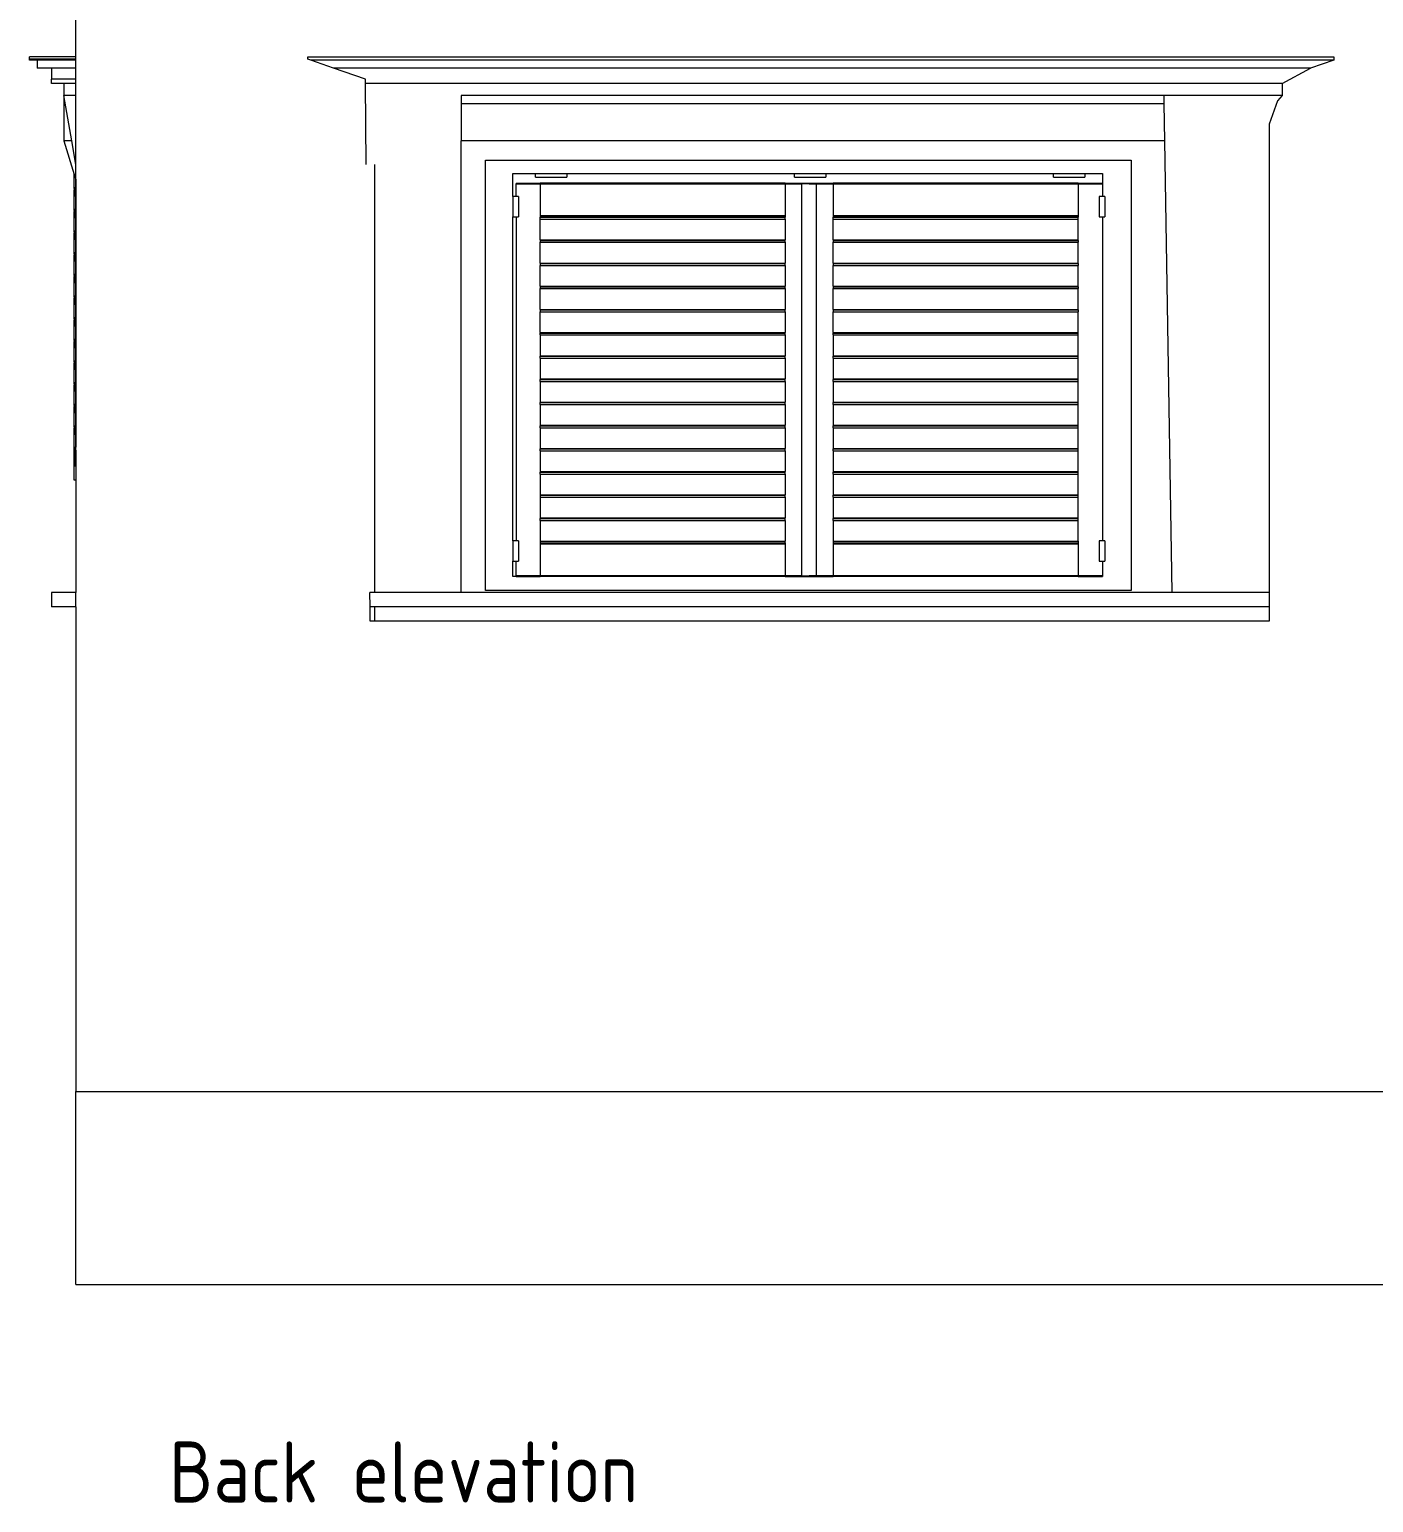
# Model space of a CAD drawing. Header units: inches. Extents: x 16.2 to 49.2, y 7.1 to 20.7.
# Drawn here: x 27.433 to 30.291, y 7.107 to 10.239 of the extents above; entities that cross this region are included whole.
import ezdxf

# ---------------------------------------------------------------- set-up
doc = ezdxf.new("R2010")
doc.units = ezdxf.units.IN
doc.header["$MEASUREMENT"] = 0
doc.layers.add('0inne_gulv', color=252, linetype='Continuous', lineweight=13)
doc.layers.add('PDF_Text', color=7, linetype='Continuous')
doc.styles.add('PDF Arial Italic', font='ariali.ttf')

# ---------------------------------------------------------------- blocks, each defined once
blk = doc.blocks.new('DEREK SMALL HOUSE bk')
for p, q in [((-5.8289, -0.2765), (-5.8289, 0.1436)), ((-5.8289, -0.2765), (-5.9278, -0.2765)), ((-5.9278, -0.2816), (-5.9278, -0.2765)), ((-5.8289, -0.2816), (-5.9278, -0.2816)), ((-5.9278, -0.2837), (-5.9278, -0.2816)), ((-5.8289, -0.2816), (-5.8289, -0.2765)), ((-5.8289, -0.2837), (-5.8289, -0.2816)), ((-5.3357, -0.2765), (-3.1544, -0.2765)), ((-5.3357, -0.2816), (-5.3357, -0.2765)), ((-5.3298, -0.2837), (-5.3357, -0.2816)), ((-3.1544, -0.2765), (-3.1544, -0.2837)), ((-5.9114, -0.2837), (-5.9278, -0.2837)), ((-5.9114, -0.2837), (-5.9114, -0.3006)), ((-5.8289, -0.2837), (-5.9114, -0.2837)), ((-5.8809, -0.3006), (-5.9114, -0.3006)), ((-5.8289, -0.3006), (-5.8809, -0.3006)), ((-5.8809, -0.3006), (-5.8809, -0.3246)), ((-5.8289, -0.3006), (-5.8289, -0.2837)), ((-5.8289, -0.3246), (-5.8289, -0.3006)), ((-5.2817, -0.3006), (-5.3298, -0.2837)), ((-3.1544, -0.2837), (-5.3298, -0.2837)), ((-5.2136, -0.3246), (-5.2817, -0.3006)), ((-3.2043, -0.3006), (-5.2817, -0.3006)), ((-3.2645, -0.3335), (-3.2043, -0.3006)), ((-3.1544, -0.2837), (-3.2043, -0.3006)), ((-5.8809, -0.3335), (-5.8809, -0.3246)), ((-5.8289, -0.3246), (-5.8809, -0.3246)), ((-5.8545, -0.3335), (-5.8809, -0.3335)), ((-5.8545, -0.3335), (-5.8545, -0.3593)), ((-5.8289, -0.3335), (-5.8545, -0.3335)), ((-5.8289, -0.3335), (-5.8289, -0.3246)), ((-5.8289, -0.3593), (-5.8289, -0.3335)), ((-5.2135, -0.3335), (-5.2136, -0.3246)), ((-3.2645, -0.3335), (-5.2135, -0.3335)), ((-5.212, -0.5057), (-5.2135, -0.3335)), ((-3.2645, -0.3335), (-3.2645, -0.3593)), ((-5.8289, -0.3593), (-5.8545, -0.3593)), ((-5.8377, -0.4557), (-5.8545, -0.3593)), ((-5.8545, -0.3593), (-5.8545, -0.4557)), ((-5.8289, -0.5057), (-5.8289, -0.3593)), ((-3.516, -0.3593), (-5.0097, -0.3593)), ((-5.0097, -0.3593), (-5.0097, -0.3765)), ((-3.2645, -0.3593), (-3.516, -0.3593)), ((-3.516, -0.3593), (-3.5157, -0.3765)), ((-3.2746, -0.3702), (-3.2922, -0.4199)), ((-3.2645, -0.3593), (-3.2746, -0.3702)), ((-3.5157, -0.3765), (-5.0097, -0.3765)), ((-5.0097, -0.3765), (-5.0097, -0.4557)), ((-3.5157, -0.3765), (-3.5144, -0.4557)), ((-3.2922, -0.4199), (-3.2922, -1.4153)), ((-5.8545, -0.4557), (-5.8326, -0.5268)), ((-5.8377, -0.4557), (-5.8545, -0.4557)), ((-5.8289, -0.5057), (-5.8377, -0.4557)), ((-3.5144, -0.4557), (-5.0097, -0.4557)), ((-5.0097, -1.4153), (-5.0097, -0.4557)), ((-3.5144, -0.4557), (-3.4987, -1.4153)), ((-4.9585, -1.4111), (-4.9585, -0.4968)), ((-4.9585, -0.4968), (-3.5852, -0.4968)), ((-3.5852, -0.4968), (-3.5852, -1.4111)), ((-5.8326, -0.5569), (-5.8326, -0.5268)), ((-5.8326, -0.5268), (-5.8291, -0.5379)), ((-5.8289, -0.5385), (-5.8289, -0.5057)), ((-5.1937, -1.4153), (-5.1937, -0.5057)), ((-4.8998, -0.5251), (-4.8517, -0.5251)), ((-4.8998, -0.5737), (-4.8998, -0.5251)), ((-4.8517, -0.5251), (-4.785, -0.5251)), ((-4.8517, -0.5328), (-4.8517, -0.5251)), ((-4.785, -0.5251), (-4.3013, -0.5251)), ((-4.785, -0.5251), (-4.785, -0.5328)), ((-4.3013, -0.5251), (-4.2346, -0.5251)), ((-4.3013, -0.5328), (-4.3013, -0.5251)), ((-4.2346, -0.5251), (-3.7509, -0.5251)), ((-4.2346, -0.5251), (-4.2346, -0.5328)), ((-3.7509, -0.5251), (-3.6842, -0.5251)), ((-3.7509, -0.5328), (-3.7509, -0.5251)), ((-3.6842, -0.5251), (-3.6466, -0.5251)), ((-3.6842, -0.5251), (-3.6842, -0.5328)), ((-3.6466, -0.5251), (-3.6466, -0.5737)), ((-5.8326, -0.5573), (-5.8327, -0.5578)), ((-5.8327, -0.5578), (-5.8327, -0.5582)), ((-5.8327, -0.5582), (-5.8326, -0.5587)), ((-5.8325, -0.5566), (-5.8326, -0.5569)), ((-5.8326, -0.5569), (-5.8326, -0.5573)), ((-5.8326, -0.5587), (-5.8326, -0.5591)), ((-5.8326, -0.5591), (-5.8326, -0.5592)), ((-5.8326, -0.5592), (-5.8292, -0.5798)), ((-5.8325, -0.603), (-5.8326, -0.5592)), ((-5.8323, -0.5562), (-5.8325, -0.5566)), ((-5.8322, -0.5559), (-5.8323, -0.5562)), ((-5.832, -0.5557), (-5.8322, -0.5559)), ((-5.8318, -0.5555), (-5.832, -0.5557)), ((-5.8316, -0.5554), (-5.8318, -0.5555)), ((-5.8314, -0.5553), (-5.8316, -0.5554)), ((-5.8311, -0.5553), (-5.8314, -0.5553)), ((-5.8309, -0.5554), (-5.8311, -0.5553)), ((-5.8306, -0.5555), (-5.8309, -0.5554)), ((-5.8304, -0.5557), (-5.8306, -0.5555)), ((-5.8302, -0.5559), (-5.8304, -0.5557)), ((-5.8299, -0.5562), (-5.8302, -0.5559)), ((-5.8297, -0.5565), (-5.8299, -0.5562)), ((-5.8295, -0.5568), (-5.8297, -0.5565)), ((-5.8294, -0.5572), (-5.8295, -0.5568)), ((-5.8292, -0.5577), (-5.8294, -0.5572)), ((-5.8291, -0.558), (-5.8292, -0.5577)), ((-5.8292, -0.5798), (-5.8291, -0.5581)), ((-5.8291, -0.5379), (-5.8289, -0.5385)), ((-5.8291, -0.558), (-5.8291, -0.5379)), ((-5.8291, -0.5581), (-5.8291, -0.558)), ((-5.829, -0.5586), (-5.8291, -0.5581)), ((-5.8289, -0.559), (-5.829, -0.5586)), ((-5.8289, -0.5385), (-5.8289, -0.559)), ((-5.8289, -0.559), (-5.8289, -0.5797)), ((-4.8933, -0.5454), (-4.8421, -0.5454)), ((-4.8933, -0.5454), (-4.8933, -0.5468)), ((-4.8933, -0.5737), (-4.8933, -0.5468)), ((-4.8933, -0.5468), (-4.8421, -0.5468)), ((-4.8517, -0.5328), (-4.785, -0.5328)), ((-4.8421, -0.5454), (-4.8421, -0.5468)), ((-4.3213, -0.5454), (-4.8421, -0.5454)), ((-4.8421, -0.5468), (-4.3213, -0.5468)), ((-4.8421, -0.5468), (-4.8421, -0.6151)), ((-4.3213, -0.5454), (-4.2701, -0.5454)), ((-4.3213, -0.5454), (-4.3213, -0.5468)), ((-4.3213, -0.5468), (-4.2858, -0.5468)), ((-4.3213, -0.5468), (-4.3213, -0.6151)), ((-4.3013, -0.5328), (-4.2346, -0.5328)), ((-4.2858, -1.3805), (-4.2858, -0.5468)), ((-4.2701, -0.5468), (-4.2858, -0.5468)), ((-4.2701, -0.5454), (-4.2188, -0.5454)), ((-4.2701, -0.5454), (-4.2701, -0.5468)), ((-4.2701, -0.5468), (-4.2543, -0.5468)), ((-4.2543, -0.5468), (-4.2188, -0.5468)), ((-4.2543, -1.3805), (-4.2543, -0.5468)), ((-4.2188, -0.5454), (-4.2188, -0.5468)), ((-3.698, -0.5454), (-4.2188, -0.5454)), ((-4.2188, -0.5468), (-3.698, -0.5468)), ((-4.2188, -0.5468), (-4.2188, -0.6151)), ((-3.7509, -0.5328), (-3.6842, -0.5328)), ((-3.698, -0.5468), (-3.698, -0.5454)), ((-3.698, -0.5454), (-3.6468, -0.5454)), ((-3.698, -0.5468), (-3.698, -0.6151)), ((-3.698, -0.5468), (-3.6468, -0.5468)), ((-3.6468, -0.5454), (-3.6468, -0.5468)), ((-3.6468, -0.5468), (-3.6468, -0.5737)), ((-5.8292, -0.5798), (-5.8291, -0.5797)), ((-5.8292, -0.5798), (-5.8291, -0.5799)), ((-5.8291, -0.5797), (-5.8289, -0.5797)), ((-5.8291, -0.5799), (-5.8291, -0.5797)), ((-5.8291, -0.5799), (-5.8289, -0.5811)), ((-5.8291, -0.6041), (-5.8291, -0.5799)), ((-5.8289, -0.5797), (-5.8289, -0.5811)), ((-5.8289, -0.5811), (-5.8289, -0.6051)), ((-4.8998, -0.5737), (-4.8998, -0.6171)), ((-4.8933, -0.5737), (-4.8998, -0.5737)), ((-4.888, -0.5737), (-4.8933, -0.5737)), ((-4.888, -0.5737), (-4.888, -0.6171)), ((-3.6532, -0.5737), (-3.6532, -0.6171)), ((-3.6468, -0.5737), (-3.6532, -0.5737)), ((-3.6466, -0.5737), (-3.6468, -0.5737)), ((-3.6414, -0.5737), (-3.6466, -0.5737)), ((-3.6414, -0.5737), (-3.6414, -0.6171)), ((-5.8326, -0.6039), (-5.8327, -0.6043)), ((-5.8327, -0.6043), (-5.8326, -0.6048)), ((-5.8326, -0.6034), (-5.8325, -0.603)), ((-5.8326, -0.6034), (-5.8326, -0.6039)), ((-5.8326, -0.6048), (-5.8326, -0.6052)), ((-5.8326, -0.6052), (-5.8326, -0.6053)), ((-5.8326, -0.6053), (-5.8292, -0.6258)), ((-5.8325, -0.6491), (-5.8326, -0.6053)), ((-5.8323, -0.6023), (-5.8325, -0.6026)), ((-5.8325, -0.6026), (-5.8325, -0.603)), ((-5.8322, -0.602), (-5.8323, -0.6023)), ((-5.832, -0.6018), (-5.8322, -0.602)), ((-5.8318, -0.6016), (-5.832, -0.6018)), ((-5.8316, -0.6015), (-5.8318, -0.6016)), ((-5.8314, -0.6014), (-5.8316, -0.6015)), ((-5.8311, -0.6014), (-5.8314, -0.6014)), ((-5.8309, -0.6015), (-5.8311, -0.6014)), ((-5.8306, -0.6016), (-5.8309, -0.6015)), ((-5.8304, -0.6017), (-5.8306, -0.6016)), ((-5.8302, -0.602), (-5.8304, -0.6017)), ((-5.8299, -0.6022), (-5.8302, -0.602)), ((-5.8297, -0.6026), (-5.8299, -0.6022)), ((-5.8295, -0.6029), (-5.8297, -0.6026)), ((-5.8294, -0.6033), (-5.8295, -0.6029)), ((-5.8292, -0.6037), (-5.8294, -0.6033)), ((-5.8291, -0.6041), (-5.8292, -0.6037)), ((-5.8292, -0.6258), (-5.8291, -0.6042)), ((-5.8292, -0.6258), (-5.8291, -0.6258)), ((-5.8292, -0.6258), (-5.8291, -0.626)), ((-5.8291, -0.6042), (-5.8291, -0.6041)), ((-5.829, -0.6046), (-5.8291, -0.6042)), ((-5.8291, -0.6258), (-5.8289, -0.6258)), ((-5.8291, -0.626), (-5.8291, -0.6258)), ((-5.8291, -0.626), (-5.8289, -0.6272)), ((-5.8291, -0.6502), (-5.8291, -0.626)), ((-5.8289, -0.6051), (-5.829, -0.6046)), ((-5.8289, -0.6051), (-5.8289, -0.6258)), ((-5.8289, -0.6258), (-5.8289, -0.6272)), ((-4.8998, -1.3056), (-4.8998, -0.6171)), ((-4.8998, -0.6171), (-4.8933, -0.6171)), ((-4.8933, -0.6171), (-4.8933, -1.3056)), ((-4.8933, -0.6171), (-4.888, -0.6171)), ((-4.3213, -0.6151), (-4.8421, -0.6151)), ((-4.8421, -0.6151), (-4.8421, -0.6166)), ((-4.3213, -0.6166), (-4.8421, -0.6166)), ((-4.8421, -0.6166), (-4.8421, -0.6177)), ((-4.8421, -0.6177), (-4.3213, -0.6177)), ((-4.8421, -0.6218), (-4.8421, -0.6177)), ((-4.8421, -0.6218), (-4.3213, -0.6218)), ((-4.8421, -0.6659), (-4.8421, -0.6218)), ((-4.3213, -0.6151), (-4.3213, -0.6166)), ((-4.3213, -0.6166), (-4.3213, -0.6177)), ((-4.3213, -0.6218), (-4.3213, -0.6177)), ((-4.3213, -0.6218), (-4.3213, -0.6659)), ((-3.698, -0.6151), (-4.2188, -0.6151)), ((-4.2188, -0.6151), (-4.2188, -0.6166)), ((-3.698, -0.6166), (-4.2188, -0.6166)), ((-4.2188, -0.6166), (-4.2188, -0.6177)), ((-4.2188, -0.6177), (-3.698, -0.6177)), ((-4.2188, -0.6218), (-4.2188, -0.6177)), ((-4.2188, -0.6218), (-3.698, -0.6218)), ((-4.2188, -0.6659), (-4.2188, -0.6218)), ((-3.698, -0.6151), (-3.698, -0.6166)), ((-3.698, -0.6166), (-3.698, -0.6177)), ((-3.698, -0.6218), (-3.698, -0.6177)), ((-3.698, -0.6659), (-3.698, -0.6218)), ((-3.6532, -0.6171), (-3.6468, -0.6171)), ((-3.6468, -0.6171), (-3.6468, -1.3056)), ((-3.6468, -0.6171), (-3.6466, -0.6171)), ((-3.6466, -0.6171), (-3.6466, -1.3056)), ((-3.6466, -0.6171), (-3.6414, -0.6171)), ((-5.8326, -0.6495), (-5.8325, -0.6491)), ((-5.8326, -0.6495), (-5.8326, -0.6499)), ((-5.8326, -0.6499), (-5.8326, -0.6504)), ((-5.8326, -0.6504), (-5.8326, -0.6508)), ((-5.8326, -0.6508), (-5.8326, -0.6513)), ((-5.8326, -0.6513), (-5.8326, -0.6513)), ((-5.8326, -0.6513), (-5.8291, -0.6719)), ((-5.8325, -0.6952), (-5.8326, -0.6513)), ((-5.8324, -0.6487), (-5.8325, -0.6491)), ((-5.8323, -0.6484), (-5.8324, -0.6487)), ((-5.8322, -0.6481), (-5.8323, -0.6484)), ((-5.832, -0.6479), (-5.8322, -0.6481)), ((-5.8318, -0.6477), (-5.832, -0.6479)), ((-5.8316, -0.6476), (-5.8318, -0.6477)), ((-5.8314, -0.6475), (-5.8316, -0.6476)), ((-5.8311, -0.6475), (-5.8314, -0.6475)), ((-5.8309, -0.6475), (-5.8311, -0.6475)), ((-5.8306, -0.6477), (-5.8309, -0.6475)), ((-5.8304, -0.6478), (-5.8306, -0.6477)), ((-5.8302, -0.648), (-5.8304, -0.6478)), ((-5.8299, -0.6483), (-5.8302, -0.648)), ((-5.8297, -0.6486), (-5.8299, -0.6483)), ((-5.8295, -0.649), (-5.8297, -0.6486)), ((-5.8294, -0.6494), (-5.8295, -0.649)), ((-5.8292, -0.6498), (-5.8294, -0.6494)), ((-5.8291, -0.6502), (-5.8292, -0.6498)), ((-5.8291, -0.6503), (-5.8291, -0.6502)), ((-5.829, -0.6507), (-5.8291, -0.6503)), ((-5.8291, -0.6719), (-5.8291, -0.6503)), ((-5.8289, -0.6512), (-5.829, -0.6507)), ((-5.8289, -0.6272), (-5.8289, -0.6512)), ((-5.8289, -0.6512), (-5.8289, -0.6719)), ((-5.8291, -0.6719), (-5.8289, -0.6719)), ((-5.8291, -0.6721), (-5.8291, -0.6719)), ((-5.8291, -0.6719), (-5.8291, -0.6719)), ((-5.8291, -0.6719), (-5.8291, -0.6721)), ((-5.8291, -0.6721), (-5.8289, -0.6732)), ((-5.8291, -0.6962), (-5.8291, -0.6721)), ((-5.8289, -0.6719), (-5.8289, -0.6732)), ((-5.8289, -0.6732), (-5.8289, -0.6972)), ((-4.8421, -0.6659), (-4.3213, -0.6659)), ((-4.8421, -0.6659), (-4.8421, -0.667)), ((-4.8421, -0.667), (-4.3213, -0.667)), ((-4.8421, -0.667), (-4.8421, -0.6711)), ((-4.8421, -0.6711), (-4.3213, -0.6711)), ((-4.8421, -0.7152), (-4.8421, -0.6711)), ((-4.3213, -0.667), (-4.3213, -0.6659)), ((-4.3213, -0.6711), (-4.3213, -0.667)), ((-4.3213, -0.6711), (-4.3213, -0.7152)), ((-4.2188, -0.6659), (-3.698, -0.6659)), ((-4.2188, -0.6659), (-4.2188, -0.667)), ((-4.2188, -0.667), (-3.698, -0.667)), ((-4.2188, -0.667), (-4.2188, -0.6711)), ((-4.2188, -0.6711), (-3.698, -0.6711)), ((-4.2188, -0.7152), (-4.2188, -0.6711)), ((-3.698, -0.667), (-3.698, -0.6659)), ((-3.698, -0.667), (-3.698, -0.6711)), ((-3.698, -0.7152), (-3.698, -0.6711)), ((-5.8326, -0.6956), (-5.8325, -0.6952)), ((-5.8326, -0.6956), (-5.8326, -0.696)), ((-5.8326, -0.696), (-5.8326, -0.6965)), ((-5.8326, -0.6965), (-5.8326, -0.6969)), ((-5.8326, -0.6969), (-5.8326, -0.6974)), ((-5.8326, -0.6974), (-5.8291, -0.718)), ((-5.8325, -0.7413), (-5.8326, -0.6974)), ((-5.8324, -0.6948), (-5.8325, -0.6952)), ((-5.8323, -0.6945), (-5.8324, -0.6948)), ((-5.8322, -0.6942), (-5.8323, -0.6945)), ((-5.832, -0.694), (-5.8322, -0.6942)), ((-5.8318, -0.6938), (-5.832, -0.694)), ((-5.8316, -0.6936), (-5.8318, -0.6938)), ((-5.8314, -0.6936), (-5.8316, -0.6936)), ((-5.8311, -0.6936), (-5.8314, -0.6936)), ((-5.8309, -0.6936), (-5.8311, -0.6936)), ((-5.8306, -0.6937), (-5.8309, -0.6936)), ((-5.8304, -0.6939), (-5.8306, -0.6937)), ((-5.8302, -0.6941), (-5.8304, -0.6939)), ((-5.8299, -0.6944), (-5.8302, -0.6941)), ((-5.8297, -0.6947), (-5.8299, -0.6944)), ((-5.8295, -0.6951), (-5.8297, -0.6947)), ((-5.8294, -0.6955), (-5.8295, -0.6951)), ((-5.8292, -0.6959), (-5.8294, -0.6955)), ((-5.8291, -0.6962), (-5.8292, -0.6959)), ((-5.8291, -0.6963), (-5.8291, -0.6962)), ((-5.829, -0.6968), (-5.8291, -0.6963)), ((-5.8291, -0.718), (-5.8291, -0.6963)), ((-5.8291, -0.718), (-5.8289, -0.718)), ((-5.8291, -0.7181), (-5.8291, -0.718)), ((-5.8291, -0.7181), (-5.8289, -0.7193)), ((-5.8291, -0.7423), (-5.8291, -0.7181)), ((-5.8289, -0.6972), (-5.829, -0.6968)), ((-5.8289, -0.6972), (-5.8289, -0.718)), ((-5.8289, -0.718), (-5.8289, -0.7193)), ((-5.8289, -0.7193), (-5.8289, -0.7433)), ((-4.8421, -0.7152), (-4.3213, -0.7152)), ((-4.8421, -0.7152), (-4.8421, -0.7163)), ((-4.8421, -0.7163), (-4.3213, -0.7163)), ((-4.8421, -0.7163), (-4.8421, -0.7204)), ((-4.3213, -0.7163), (-4.3213, -0.7152)), ((-4.3213, -0.7204), (-4.3213, -0.7163)), ((-4.2188, -0.7152), (-3.698, -0.7152)), ((-4.2188, -0.7152), (-4.2188, -0.7163)), ((-4.2188, -0.7163), (-3.698, -0.7163)), ((-4.2188, -0.7163), (-4.2188, -0.7204)), ((-3.698, -0.7163), (-3.698, -0.7152)), ((-3.698, -0.7163), (-3.698, -0.7204)), ((-5.8326, -0.7417), (-5.8325, -0.7413)), ((-5.8326, -0.7417), (-5.8326, -0.7421)), ((-5.8326, -0.7421), (-5.8326, -0.7425)), ((-5.8326, -0.7425), (-5.8326, -0.743)), ((-5.8326, -0.743), (-5.8326, -0.7435)), ((-5.8326, -0.7435), (-5.8291, -0.7641)), ((-5.8325, -0.7873), (-5.8326, -0.7435)), ((-5.8324, -0.7409), (-5.8325, -0.7413)), ((-5.8323, -0.7406), (-5.8324, -0.7409)), ((-5.8322, -0.7403), (-5.8323, -0.7406)), ((-5.832, -0.74), (-5.8322, -0.7403)), ((-5.8318, -0.7399), (-5.832, -0.74)), ((-5.8316, -0.7397), (-5.8318, -0.7399)), ((-5.8314, -0.7397), (-5.8316, -0.7397)), ((-5.8311, -0.7396), (-5.8314, -0.7397)), ((-5.8309, -0.7397), (-5.8311, -0.7396)), ((-5.8306, -0.7398), (-5.8309, -0.7397)), ((-5.8304, -0.74), (-5.8306, -0.7398)), ((-5.8302, -0.7402), (-5.8304, -0.74)), ((-5.8299, -0.7405), (-5.8302, -0.7402)), ((-5.8297, -0.7408), (-5.8299, -0.7405)), ((-5.8295, -0.7412), (-5.8297, -0.7408)), ((-5.8294, -0.7416), (-5.8295, -0.7412)), ((-5.8292, -0.742), (-5.8294, -0.7416)), ((-5.8291, -0.7423), (-5.8292, -0.742)), ((-5.8291, -0.7424), (-5.8291, -0.7423)), ((-5.829, -0.7429), (-5.8291, -0.7424)), ((-5.8291, -0.7641), (-5.8291, -0.7424)), ((-5.8289, -0.7433), (-5.829, -0.7429)), ((-5.8289, -0.7433), (-5.8289, -0.764)), ((-4.8421, -0.7204), (-4.3213, -0.7204)), ((-4.8421, -0.7644), (-4.8421, -0.7204)), ((-4.3213, -0.7204), (-4.3213, -0.7644)), ((-4.2188, -0.7204), (-3.698, -0.7204)), ((-4.2188, -0.7644), (-4.2188, -0.7204)), ((-3.698, -0.7644), (-3.698, -0.7204)), ((-5.8291, -0.7641), (-5.8289, -0.764)), ((-5.8291, -0.7642), (-5.8291, -0.7641)), ((-5.8291, -0.7642), (-5.8289, -0.7653)), ((-5.8291, -0.7884), (-5.8291, -0.7642)), ((-5.8289, -0.764), (-5.8289, -0.7653)), ((-5.8289, -0.7653), (-5.8289, -0.7893)), ((-4.8421, -0.7644), (-4.3213, -0.7644)), ((-4.8421, -0.7644), (-4.8421, -0.7655)), ((-4.8421, -0.7655), (-4.3213, -0.7655)), ((-4.8421, -0.7655), (-4.8421, -0.7696)), ((-4.8421, -0.7696), (-4.3213, -0.7696)), ((-4.8421, -0.8137), (-4.8421, -0.7696)), ((-4.3213, -0.7655), (-4.3213, -0.7644)), ((-4.3213, -0.7696), (-4.3213, -0.7655)), ((-4.3213, -0.7696), (-4.3213, -0.8137)), ((-4.2188, -0.7644), (-3.698, -0.7644)), ((-4.2188, -0.7644), (-4.2188, -0.7655)), ((-4.2188, -0.7655), (-3.698, -0.7655)), ((-4.2188, -0.7655), (-4.2188, -0.7696)), ((-4.2188, -0.7696), (-3.698, -0.7696)), ((-4.2188, -0.8137), (-4.2188, -0.7696)), ((-3.698, -0.7655), (-3.698, -0.7644)), ((-3.698, -0.7655), (-3.698, -0.7696)), ((-3.698, -0.8137), (-3.698, -0.7696)), ((-5.8326, -0.7877), (-5.8325, -0.7873)), ((-5.8326, -0.7877), (-5.8326, -0.7882)), ((-5.8326, -0.7882), (-5.8326, -0.7886)), ((-5.8326, -0.7886), (-5.8326, -0.7891)), ((-5.8326, -0.7891), (-5.8326, -0.7895)), ((-5.8326, -0.7895), (-5.8291, -0.8102)), ((-5.8325, -0.8334), (-5.8326, -0.7895)), ((-5.8324, -0.787), (-5.8325, -0.7873)), ((-5.8323, -0.7866), (-5.8324, -0.787)), ((-5.8322, -0.7864), (-5.8323, -0.7866)), ((-5.832, -0.7861), (-5.8322, -0.7864)), ((-5.8318, -0.7859), (-5.832, -0.7861)), ((-5.8316, -0.7858), (-5.8318, -0.7859)), ((-5.8314, -0.7857), (-5.8316, -0.7858)), ((-5.8311, -0.7857), (-5.8314, -0.7857)), ((-5.8309, -0.7858), (-5.8311, -0.7857)), ((-5.8306, -0.7859), (-5.8309, -0.7858)), ((-5.8304, -0.7861), (-5.8306, -0.7859)), ((-5.8302, -0.7863), (-5.8304, -0.7861)), ((-5.8299, -0.7866), (-5.8302, -0.7863)), ((-5.8297, -0.7869), (-5.8299, -0.7866)), ((-5.8295, -0.7872), (-5.8297, -0.7869)), ((-5.8294, -0.7876), (-5.8295, -0.7872)), ((-5.8292, -0.7881), (-5.8294, -0.7876)), ((-5.8291, -0.7884), (-5.8292, -0.7881)), ((-5.8291, -0.7885), (-5.8291, -0.7884)), ((-5.829, -0.789), (-5.8291, -0.7885)), ((-5.8291, -0.8102), (-5.8291, -0.7885)), ((-5.8291, -0.8102), (-5.8289, -0.8101)), ((-5.8291, -0.8103), (-5.8291, -0.8102)), ((-5.8291, -0.8103), (-5.8289, -0.8114)), ((-5.8291, -0.8345), (-5.8291, -0.8103)), ((-5.8289, -0.7893), (-5.829, -0.789)), ((-5.8289, -0.7893), (-5.8289, -0.8101)), ((-5.8289, -0.8101), (-5.8289, -0.8114)), ((-5.8289, -0.8114), (-5.8289, -0.8354)), ((-4.8421, -0.8137), (-4.3213, -0.8137)), ((-4.8421, -0.8137), (-4.8421, -0.8148)), ((-4.3213, -0.8148), (-4.3213, -0.8137)), ((-4.2188, -0.8137), (-3.698, -0.8137)), ((-4.2188, -0.8137), (-4.2188, -0.8148)), ((-3.698, -0.8148), (-3.698, -0.8137)), ((-5.8326, -0.8338), (-5.8325, -0.8334)), ((-5.8326, -0.8338), (-5.8326, -0.8343)), ((-5.8326, -0.8343), (-5.8326, -0.8347)), ((-5.8326, -0.8347), (-5.8326, -0.8352)), ((-5.8326, -0.8352), (-5.8325, -0.8356)), ((-5.8324, -0.8331), (-5.8325, -0.8334)), ((-5.8325, -0.8356), (-5.8291, -0.8562)), ((-5.8325, -0.8795), (-5.8325, -0.8356)), ((-5.8323, -0.8327), (-5.8324, -0.8331)), ((-5.8322, -0.8324), (-5.8323, -0.8327)), ((-5.832, -0.8322), (-5.8322, -0.8324)), ((-5.8318, -0.832), (-5.832, -0.8322)), ((-5.8316, -0.8319), (-5.8318, -0.832)), ((-5.8314, -0.8318), (-5.8316, -0.8319)), ((-5.8311, -0.8318), (-5.8314, -0.8318)), ((-5.8309, -0.8319), (-5.8311, -0.8318)), ((-5.8306, -0.832), (-5.8309, -0.8319)), ((-5.8304, -0.8321), (-5.8306, -0.832)), ((-5.8301, -0.8324), (-5.8304, -0.8321)), ((-5.8299, -0.8326), (-5.8301, -0.8324)), ((-5.8297, -0.833), (-5.8299, -0.8326)), ((-5.8295, -0.8333), (-5.8297, -0.833)), ((-5.8293, -0.8337), (-5.8295, -0.8333)), ((-5.8292, -0.8342), (-5.8293, -0.8337)), ((-5.8291, -0.8345), (-5.8292, -0.8342)), ((-5.8291, -0.8346), (-5.8291, -0.8345)), ((-5.829, -0.8351), (-5.8291, -0.8346)), ((-5.8291, -0.8562), (-5.8291, -0.8346)), ((-5.8289, -0.8354), (-5.829, -0.8351)), ((-5.8289, -0.8354), (-5.8289, -0.8562)), ((-4.8421, -0.8148), (-4.3213, -0.8148)), ((-4.8421, -0.8148), (-4.8421, -0.8189)), ((-4.8421, -0.8189), (-4.3213, -0.8189)), ((-4.8421, -0.863), (-4.8421, -0.8189)), ((-4.3213, -0.8189), (-4.3213, -0.8148)), ((-4.3213, -0.8189), (-4.3213, -0.863)), ((-4.2188, -0.8148), (-3.698, -0.8148)), ((-4.2188, -0.8148), (-4.2188, -0.8189)), ((-4.2188, -0.8189), (-3.698, -0.8189)), ((-4.2188, -0.863), (-4.2188, -0.8189)), ((-3.698, -0.8148), (-3.698, -0.8189)), ((-3.698, -0.863), (-3.698, -0.8189)), ((-5.8291, -0.8562), (-5.8289, -0.8562)), ((-5.8291, -0.8563), (-5.8291, -0.8562)), ((-5.8291, -0.8563), (-5.8289, -0.8575)), ((-5.8291, -0.8805), (-5.8291, -0.8563)), ((-5.8289, -0.8562), (-5.8289, -0.8575)), ((-5.8289, -0.8575), (-5.8289, -0.8815)), ((-4.8421, -0.863), (-4.3213, -0.863)), ((-4.8421, -0.863), (-4.8421, -0.8641)), ((-4.8421, -0.8641), (-4.3213, -0.8641)), ((-4.8421, -0.8681), (-4.8421, -0.8641)), ((-4.8421, -0.8681), (-4.3213, -0.8681)), ((-4.8421, -0.8681), (-4.8421, -0.9122)), ((-4.3213, -0.8641), (-4.3213, -0.863)), ((-4.3213, -0.8681), (-4.3213, -0.8641)), ((-4.3213, -0.8681), (-4.3213, -0.9122)), ((-4.2188, -0.863), (-3.698, -0.863)), ((-4.2188, -0.863), (-4.2188, -0.8641)), ((-4.2188, -0.8641), (-3.698, -0.8641)), ((-4.2188, -0.8681), (-4.2188, -0.8641)), ((-4.2188, -0.8681), (-3.698, -0.8681)), ((-4.2188, -0.8681), (-4.2188, -0.9122)), ((-3.698, -0.8641), (-3.698, -0.863)), ((-3.698, -0.8681), (-3.698, -0.8641)), ((-3.698, -0.9122), (-3.698, -0.8681)), ((-5.8326, -0.8799), (-5.8325, -0.8795)), ((-5.8326, -0.8799), (-5.8326, -0.8803)), ((-5.8326, -0.8803), (-5.8326, -0.8808)), ((-5.8326, -0.8808), (-5.8326, -0.8812)), ((-5.8326, -0.8812), (-5.8325, -0.8817)), ((-5.8324, -0.8791), (-5.8325, -0.8795)), ((-5.8325, -0.8817), (-5.8291, -0.9023)), ((-5.8325, -0.9256), (-5.8325, -0.8817)), ((-5.8323, -0.8788), (-5.8324, -0.8791)), ((-5.8322, -0.8785), (-5.8323, -0.8788)), ((-5.832, -0.8783), (-5.8322, -0.8785)), ((-5.8318, -0.8781), (-5.832, -0.8783)), ((-5.8316, -0.878), (-5.8318, -0.8781)), ((-5.8313, -0.8779), (-5.8316, -0.878)), ((-5.8311, -0.8779), (-5.8313, -0.8779)), ((-5.8309, -0.8779), (-5.8311, -0.8779)), ((-5.8306, -0.8781), (-5.8309, -0.8779)), ((-5.8304, -0.8782), (-5.8306, -0.8781)), ((-5.8301, -0.8785), (-5.8304, -0.8782)), ((-5.8299, -0.8787), (-5.8301, -0.8785)), ((-5.8297, -0.8791), (-5.8299, -0.8787)), ((-5.8295, -0.8794), (-5.8297, -0.8791)), ((-5.8293, -0.8798), (-5.8295, -0.8794)), ((-5.8292, -0.8802), (-5.8293, -0.8798)), ((-5.8291, -0.8805), (-5.8292, -0.8802)), ((-5.8291, -0.8807), (-5.8291, -0.8805)), ((-5.829, -0.8811), (-5.8291, -0.8807)), ((-5.8291, -0.9023), (-5.8291, -0.8807)), ((-5.8291, -0.9023), (-5.8289, -0.9023)), ((-5.8291, -0.9024), (-5.8291, -0.9023)), ((-5.8291, -0.9024), (-5.8289, -0.9035)), ((-5.8291, -0.9266), (-5.8291, -0.9024)), ((-5.8289, -0.8815), (-5.829, -0.8811)), ((-5.8289, -0.8815), (-5.8289, -0.9023)), ((-5.8289, -0.9023), (-5.8289, -0.9035)), ((-5.8289, -0.9035), (-5.8289, -0.9275)), ((-5.8326, -0.926), (-5.8325, -0.9256)), ((-5.8326, -0.926), (-5.8326, -0.9264)), ((-5.8326, -0.9264), (-5.8326, -0.9269)), ((-5.8326, -0.9269), (-5.8326, -0.9273)), ((-5.8326, -0.9273), (-5.8325, -0.9278)), ((-5.8324, -0.9252), (-5.8325, -0.9256)), ((-5.8325, -0.9278), (-5.8291, -0.9484)), ((-5.8325, -0.9717), (-5.8325, -0.9278)), ((-5.8323, -0.9249), (-5.8324, -0.9252)), ((-5.8322, -0.9246), (-5.8323, -0.9249)), ((-5.832, -0.9244), (-5.8322, -0.9246)), ((-5.8318, -0.9242), (-5.832, -0.9244)), ((-5.8316, -0.9241), (-5.8318, -0.9242)), ((-5.8313, -0.924), (-5.8316, -0.9241)), ((-5.8311, -0.924), (-5.8313, -0.924)), ((-5.8309, -0.924), (-5.8311, -0.924)), ((-5.8306, -0.9241), (-5.8309, -0.924)), ((-5.8304, -0.9243), (-5.8306, -0.9241)), ((-5.8301, -0.9245), (-5.8304, -0.9243)), ((-5.8299, -0.9248), (-5.8301, -0.9245)), ((-5.8297, -0.9251), (-5.8299, -0.9248)), ((-5.8295, -0.9255), (-5.8297, -0.9251)), ((-5.8293, -0.9259), (-5.8295, -0.9255)), ((-5.8292, -0.9263), (-5.8293, -0.9259)), ((-5.8291, -0.9266), (-5.8292, -0.9263)), ((-5.8291, -0.9268), (-5.8291, -0.9266)), ((-5.8291, -0.9484), (-5.8291, -0.9266)), ((-5.829, -0.9272), (-5.8291, -0.9268)), ((-5.8289, -0.9275), (-5.829, -0.9272)), ((-5.8289, -0.9275), (-5.8289, -0.9484)), ((-4.8421, -0.9122), (-4.3213, -0.9122)), ((-4.8421, -0.9122), (-4.8421, -0.9133)), ((-4.8421, -0.9133), (-4.3213, -0.9133)), ((-4.8421, -0.9174), (-4.8421, -0.9133)), ((-4.8421, -0.9174), (-4.3213, -0.9174)), ((-4.8421, -0.9174), (-4.8421, -0.9615)), ((-4.3213, -0.9133), (-4.3213, -0.9122)), ((-4.3213, -0.9174), (-4.3213, -0.9133)), ((-4.3213, -0.9174), (-4.3213, -0.9615)), ((-4.2188, -0.9122), (-3.698, -0.9122)), ((-4.2188, -0.9122), (-4.2188, -0.9133)), ((-4.2188, -0.9133), (-3.698, -0.9133)), ((-4.2188, -0.9174), (-4.2188, -0.9133)), ((-4.2188, -0.9174), (-3.698, -0.9174)), ((-4.2188, -0.9174), (-4.2188, -0.9615)), ((-3.698, -0.9133), (-3.698, -0.9122)), ((-3.698, -0.9174), (-3.698, -0.9133)), ((-3.698, -0.9615), (-3.698, -0.9174)), ((-5.8322, -0.9707), (-5.8323, -0.971)), ((-5.832, -0.9704), (-5.8322, -0.9707)), ((-5.8318, -0.9703), (-5.832, -0.9704)), ((-5.8316, -0.9701), (-5.8318, -0.9703)), ((-5.8313, -0.9701), (-5.8316, -0.9701)), ((-5.8311, -0.9701), (-5.8313, -0.9701)), ((-5.8309, -0.9701), (-5.8311, -0.9701)), ((-5.8306, -0.9702), (-5.8309, -0.9701)), ((-5.8304, -0.9704), (-5.8306, -0.9702)), ((-5.8301, -0.9706), (-5.8304, -0.9704)), ((-5.8299, -0.9709), (-5.8301, -0.9706)), ((-5.8291, -0.9484), (-5.8289, -0.9484)), ((-5.8291, -0.9485), (-5.8291, -0.9484)), ((-5.8291, -0.9485), (-5.8289, -0.9496)), ((-5.8291, -0.9727), (-5.8291, -0.9485)), ((-5.8289, -0.9484), (-5.8289, -0.9496)), ((-5.8289, -0.9496), (-5.8289, -0.9736)), ((-4.8421, -0.9615), (-4.3213, -0.9615)), ((-4.8421, -0.9615), (-4.8421, -0.9626)), ((-4.8421, -0.9626), (-4.3213, -0.9626)), ((-4.8421, -0.9667), (-4.8421, -0.9626)), ((-4.8421, -0.9667), (-4.3213, -0.9667)), ((-4.8421, -0.9667), (-4.8421, -1.0108)), ((-4.3213, -0.9626), (-4.3213, -0.9615)), ((-4.3213, -0.9667), (-4.3213, -0.9626)), ((-4.3213, -0.9667), (-4.3213, -1.0108)), ((-4.2188, -0.9615), (-3.698, -0.9615)), ((-4.2188, -0.9615), (-4.2188, -0.9626)), ((-4.2188, -0.9626), (-3.698, -0.9626)), ((-4.2188, -0.9667), (-4.2188, -0.9626)), ((-4.2188, -0.9667), (-3.698, -0.9667)), ((-4.2188, -0.9667), (-4.2188, -1.0108)), ((-3.698, -0.9626), (-3.698, -0.9615)), ((-3.698, -0.9667), (-3.698, -0.9626)), ((-3.698, -1.0108), (-3.698, -0.9667)), ((-5.8326, -0.9721), (-5.8325, -0.9717)), ((-5.8326, -0.9721), (-5.8326, -0.9725)), ((-5.8326, -0.9725), (-5.8326, -0.973)), ((-5.8326, -0.973), (-5.8326, -0.9734)), ((-5.8326, -0.9734), (-5.8325, -0.9739)), ((-5.8324, -0.9713), (-5.8325, -0.9717)), ((-5.8325, -0.9739), (-5.8291, -0.9945)), ((-5.8325, -1.0178), (-5.8325, -0.9739)), ((-5.8323, -0.971), (-5.8324, -0.9713)), ((-5.8297, -0.9712), (-5.8299, -0.9709)), ((-5.8295, -0.9716), (-5.8297, -0.9712)), ((-5.8293, -0.972), (-5.8295, -0.9716)), ((-5.8292, -0.9724), (-5.8293, -0.972)), ((-5.8291, -0.9727), (-5.8292, -0.9724)), ((-5.8291, -0.9728), (-5.8291, -0.9727)), ((-5.8291, -0.9945), (-5.8291, -0.9727)), ((-5.829, -0.9733), (-5.8291, -0.9728)), ((-5.8291, -0.9945), (-5.8289, -0.9945)), ((-5.8291, -0.9945), (-5.8289, -0.9957)), ((-5.8291, -1.0187), (-5.8291, -0.9945)), ((-5.8291, -0.9945), (-5.8291, -0.9945)), ((-5.8289, -0.9736), (-5.829, -0.9733)), ((-5.8289, -0.9736), (-5.8289, -0.9945)), ((-5.8289, -0.9945), (-5.8289, -0.9957)), ((-5.8289, -0.9957), (-5.8289, -1.0197)), ((-5.8326, -1.0182), (-5.8325, -1.0178)), ((-5.8326, -1.0182), (-5.8326, -1.0186)), ((-5.8326, -1.0186), (-5.8326, -1.019)), ((-5.8326, -1.019), (-5.8326, -1.0195)), ((-5.8326, -1.0195), (-5.8325, -1.02)), ((-5.8324, -1.0174), (-5.8325, -1.0178)), ((-5.8325, -1.02), (-5.8291, -1.0406)), ((-5.8325, -1.0638), (-5.8325, -1.02)), ((-5.8323, -1.017), (-5.8324, -1.0174)), ((-5.8322, -1.0168), (-5.8323, -1.017)), ((-5.832, -1.0165), (-5.8322, -1.0168)), ((-5.8318, -1.0163), (-5.832, -1.0165)), ((-5.8316, -1.0162), (-5.8318, -1.0163)), ((-5.8313, -1.0161), (-5.8316, -1.0162)), ((-5.8311, -1.0161), (-5.8313, -1.0161)), ((-5.8309, -1.0162), (-5.8311, -1.0161)), ((-5.8306, -1.0163), (-5.8309, -1.0162)), ((-5.8304, -1.0165), (-5.8306, -1.0163)), ((-5.8301, -1.0167), (-5.8304, -1.0165)), ((-5.8299, -1.017), (-5.8301, -1.0167)), ((-5.8297, -1.0173), (-5.8299, -1.017)), ((-5.8295, -1.0177), (-5.8297, -1.0173)), ((-5.8293, -1.0181), (-5.8295, -1.0177)), ((-5.8292, -1.0185), (-5.8293, -1.0181)), ((-5.8291, -1.0187), (-5.8292, -1.0185)), ((-5.8291, -1.0189), (-5.8291, -1.0187)), ((-5.8291, -1.0406), (-5.8291, -1.0187)), ((-5.829, -1.0194), (-5.8291, -1.0189)), ((-5.8289, -1.0197), (-5.829, -1.0194)), ((-5.8289, -1.0197), (-5.8289, -1.0405)), ((-4.8421, -1.0108), (-4.3213, -1.0108)), ((-4.8421, -1.0108), (-4.8421, -1.0119)), ((-4.8421, -1.0119), (-4.3213, -1.0119)), ((-4.8421, -1.0159), (-4.8421, -1.0119)), ((-4.8421, -1.0159), (-4.3213, -1.0159)), ((-4.8421, -1.0159), (-4.8421, -1.06)), ((-4.3213, -1.0119), (-4.3213, -1.0108)), ((-4.3213, -1.0159), (-4.3213, -1.0119)), ((-4.3213, -1.0159), (-4.3213, -1.06)), ((-4.2188, -1.0108), (-3.698, -1.0108)), ((-4.2188, -1.0108), (-4.2188, -1.0119)), ((-4.2188, -1.0119), (-3.698, -1.0119)), ((-4.2188, -1.0159), (-4.2188, -1.0119)), ((-4.2188, -1.0159), (-3.698, -1.0159)), ((-4.2188, -1.0159), (-4.2188, -1.06)), ((-3.698, -1.0119), (-3.698, -1.0108)), ((-3.698, -1.0159), (-3.698, -1.0119)), ((-3.698, -1.06), (-3.698, -1.0159)), ((-5.8326, -1.0642), (-5.8325, -1.0638)), ((-5.8326, -1.0642), (-5.8326, -1.0647)), ((-5.8326, -1.0647), (-5.8326, -1.0651)), ((-5.8324, -1.0635), (-5.8325, -1.0638)), ((-5.8323, -1.0631), (-5.8324, -1.0635)), ((-5.8321, -1.0628), (-5.8323, -1.0631)), ((-5.832, -1.0626), (-5.8321, -1.0628)), ((-5.8318, -1.0624), (-5.832, -1.0626)), ((-5.8316, -1.0623), (-5.8318, -1.0624)), ((-5.8313, -1.0622), (-5.8316, -1.0623)), ((-5.8311, -1.0622), (-5.8313, -1.0622)), ((-5.8309, -1.0623), (-5.8311, -1.0622)), ((-5.8306, -1.0624), (-5.8309, -1.0623)), ((-5.8304, -1.0626), (-5.8306, -1.0624)), ((-5.8301, -1.0628), (-5.8304, -1.0626)), ((-5.8299, -1.0631), (-5.8301, -1.0628)), ((-5.8297, -1.0634), (-5.8299, -1.0631)), ((-5.8295, -1.0637), (-5.8297, -1.0634)), ((-5.8293, -1.0641), (-5.8295, -1.0637)), ((-5.8292, -1.0646), (-5.8293, -1.0641)), ((-5.8291, -1.0648), (-5.8292, -1.0646)), ((-5.8291, -1.0406), (-5.8289, -1.0405)), ((-5.8291, -1.0648), (-5.8291, -1.0406)), ((-5.8291, -1.0406), (-5.8289, -1.0417)), ((-5.8289, -1.0405), (-5.8289, -1.0417)), ((-5.8289, -1.0417), (-5.8289, -1.0657)), ((-4.8421, -1.06), (-4.3213, -1.06)), ((-4.8421, -1.06), (-4.8421, -1.0611)), ((-4.8421, -1.0611), (-4.3213, -1.0611)), ((-4.8421, -1.0652), (-4.8421, -1.0611)), ((-4.3213, -1.0611), (-4.3213, -1.06)), ((-4.3213, -1.0652), (-4.3213, -1.0611)), ((-4.2188, -1.06), (-3.698, -1.06)), ((-4.2188, -1.06), (-4.2188, -1.0611)), ((-4.2188, -1.0611), (-3.698, -1.0611)), ((-4.2188, -1.0652), (-4.2188, -1.0611)), ((-3.698, -1.0611), (-3.698, -1.06)), ((-3.698, -1.0652), (-3.698, -1.0611)), ((-5.8326, -1.0651), (-5.8326, -1.0656)), ((-5.8326, -1.0656), (-5.8325, -1.066)), ((-5.8326, -1.1766), (-5.8325, -1.066)), ((-5.8325, -1.066), (-5.8291, -1.0867)), ((-5.8291, -1.065), (-5.8291, -1.0648)), ((-5.8291, -1.0867), (-5.8291, -1.0648)), ((-5.829, -1.0655), (-5.8291, -1.065)), ((-5.8291, -1.0867), (-5.8289, -1.0866)), ((-5.8291, -1.0867), (-5.8289, -1.0878)), ((-5.8291, -1.1066), (-5.8291, -1.0867)), ((-5.8289, -1.0657), (-5.829, -1.0655)), ((-5.8289, -1.0657), (-5.8289, -1.0866)), ((-5.8289, -1.0866), (-5.8289, -1.0878)), ((-5.8289, -1.0878), (-5.8289, -1.1066)), ((-4.8421, -1.0652), (-4.3213, -1.0652)), ((-4.8421, -1.0652), (-4.8421, -1.1093)), ((-4.3213, -1.0652), (-4.3213, -1.1093)), ((-4.2188, -1.0652), (-3.698, -1.0652)), ((-4.2188, -1.0652), (-4.2188, -1.1093)), ((-3.698, -1.1093), (-3.698, -1.0652)), ((-5.8321, -1.1066), (-5.8321, -1.1472)), ((-5.8321, -1.1066), (-5.8291, -1.1066)), ((-5.8291, -1.1127), (-5.8291, -1.1066)), ((-5.8291, -1.1066), (-5.8289, -1.1066)), ((-5.8291, -1.1127), (-5.8289, -1.1127)), ((-5.8291, -1.1127), (-5.8291, -1.1472)), ((-5.8289, -1.1127), (-5.8289, -1.1066)), ((-5.8289, -1.1127), (-5.8289, -1.1472)), ((-4.8421, -1.1093), (-4.3213, -1.1093)), ((-4.8421, -1.1093), (-4.8421, -1.1104)), ((-4.8421, -1.1104), (-4.3213, -1.1104)), ((-4.8421, -1.1145), (-4.8421, -1.1104)), ((-4.8421, -1.1145), (-4.3213, -1.1145)), ((-4.8421, -1.1145), (-4.8421, -1.1586)), ((-4.3213, -1.1104), (-4.3213, -1.1093)), ((-4.3213, -1.1145), (-4.3213, -1.1104)), ((-4.3213, -1.1145), (-4.3213, -1.1586)), ((-4.2188, -1.1093), (-3.698, -1.1093)), ((-4.2188, -1.1093), (-4.2188, -1.1104)), ((-4.2188, -1.1104), (-3.698, -1.1104)), ((-4.2188, -1.1145), (-4.2188, -1.1104)), ((-4.2188, -1.1145), (-3.698, -1.1145)), ((-4.2188, -1.1145), (-4.2188, -1.1586)), ((-3.698, -1.1104), (-3.698, -1.1093)), ((-3.698, -1.1145), (-3.698, -1.1104)), ((-3.698, -1.1586), (-3.698, -1.1145)), ((-5.8291, -1.1472), (-5.8321, -1.1472)), ((-5.8291, -1.1472), (-5.8291, -1.1766)), ((-5.8291, -1.1472), (-5.8289, -1.1472)), ((-5.8289, -1.1472), (-5.8289, -1.1766)), ((-4.8421, -1.1586), (-4.3213, -1.1586)), ((-4.8421, -1.1586), (-4.8421, -1.1597)), ((-4.3213, -1.1597), (-4.3213, -1.1586)), ((-4.2188, -1.1586), (-3.698, -1.1586)), ((-4.2188, -1.1586), (-4.2188, -1.1597)), ((-3.698, -1.1597), (-3.698, -1.1586)), ((-5.8291, -1.1766), (-5.8326, -1.1766)), ((-5.8291, -1.1766), (-5.8289, -1.1766)), ((-5.8289, -1.1766), (-5.8289, -1.4153)), ((-4.8421, -1.1597), (-4.3213, -1.1597)), ((-4.8421, -1.1637), (-4.8421, -1.1597)), ((-4.8421, -1.1637), (-4.3213, -1.1637)), ((-4.8421, -1.1637), (-4.8421, -1.2078)), ((-4.3213, -1.1637), (-4.3213, -1.1597)), ((-4.3213, -1.1637), (-4.3213, -1.2078)), ((-4.2188, -1.1597), (-3.698, -1.1597)), ((-4.2188, -1.1637), (-4.2188, -1.1597)), ((-4.2188, -1.1637), (-3.698, -1.1637)), ((-4.2188, -1.1637), (-4.2188, -1.2078)), ((-3.698, -1.1637), (-3.698, -1.1597)), ((-3.698, -1.2078), (-3.698, -1.1637)), ((-4.8421, -1.2078), (-4.3213, -1.2078)), ((-4.8421, -1.2078), (-4.8421, -1.2089)), ((-4.8421, -1.2089), (-4.3213, -1.2089)), ((-4.8421, -1.2089), (-4.8421, -1.213)), ((-4.8421, -1.213), (-4.3213, -1.213)), ((-4.8421, -1.213), (-4.8421, -1.2571)), ((-4.3213, -1.2089), (-4.3213, -1.2078)), ((-4.3213, -1.213), (-4.3213, -1.2089)), ((-4.3213, -1.213), (-4.3213, -1.2571)), ((-4.2188, -1.2078), (-3.698, -1.2078)), ((-4.2188, -1.2078), (-4.2188, -1.2089)), ((-4.2188, -1.2089), (-3.698, -1.2089)), ((-4.2188, -1.213), (-4.2188, -1.2089)), ((-4.2188, -1.213), (-3.698, -1.213)), ((-4.2188, -1.213), (-4.2188, -1.2571)), ((-3.698, -1.2089), (-3.698, -1.2078)), ((-3.698, -1.213), (-3.698, -1.2089)), ((-3.698, -1.2571), (-3.698, -1.213)), ((-4.8421, -1.2571), (-4.3213, -1.2571)), ((-4.8421, -1.2571), (-4.8421, -1.2582)), ((-4.8421, -1.2582), (-4.3213, -1.2582)), ((-4.8421, -1.2623), (-4.8421, -1.2582)), ((-4.8421, -1.2623), (-4.3213, -1.2623)), ((-4.8421, -1.2623), (-4.8421, -1.3064)), ((-4.3213, -1.2582), (-4.3213, -1.2571)), ((-4.3213, -1.2623), (-4.3213, -1.2582)), ((-4.3213, -1.2623), (-4.3213, -1.3064)), ((-4.2188, -1.2571), (-3.698, -1.2571)), ((-4.2188, -1.2571), (-4.2188, -1.2582)), ((-4.2188, -1.2582), (-3.698, -1.2582)), ((-4.2188, -1.2623), (-4.2188, -1.2582)), ((-4.2188, -1.2623), (-3.698, -1.2623)), ((-4.2188, -1.2623), (-4.2188, -1.3064)), ((-3.698, -1.2582), (-3.698, -1.2571)), ((-3.698, -1.2623), (-3.698, -1.2582)), ((-3.698, -1.3064), (-3.698, -1.2623)), ((-4.8998, -1.3056), (-4.8998, -1.349)), ((-4.8933, -1.3056), (-4.8998, -1.3056)), ((-4.888, -1.3056), (-4.8933, -1.3056)), ((-4.888, -1.3056), (-4.888, -1.349)), ((-4.8421, -1.3064), (-4.3213, -1.3064)), ((-4.8421, -1.3064), (-4.8421, -1.3098)), ((-4.8421, -1.3098), (-4.3213, -1.3098)), ((-4.8421, -1.3098), (-4.8421, -1.3107)), ((-4.3213, -1.3107), (-4.8421, -1.3107)), ((-4.8421, -1.3107), (-4.8421, -1.3121)), ((-4.8421, -1.3121), (-4.3213, -1.3121)), ((-4.8421, -1.3121), (-4.8421, -1.3805)), ((-4.3213, -1.3098), (-4.3213, -1.3064)), ((-4.3213, -1.3098), (-4.3213, -1.3107)), ((-4.3213, -1.3107), (-4.3213, -1.3121)), ((-4.3213, -1.3121), (-4.3213, -1.3805)), ((-4.2188, -1.3064), (-3.698, -1.3064)), ((-4.2188, -1.3064), (-4.2188, -1.3098)), ((-4.2188, -1.3098), (-3.698, -1.3098)), ((-4.2188, -1.3098), (-4.2188, -1.3107)), ((-3.698, -1.3107), (-4.2188, -1.3107)), ((-4.2188, -1.3107), (-4.2188, -1.3121)), ((-4.2188, -1.3121), (-3.698, -1.3121)), ((-4.2188, -1.3121), (-4.2188, -1.3805)), ((-3.698, -1.3064), (-3.698, -1.3098)), ((-3.698, -1.3098), (-3.698, -1.3107)), ((-3.698, -1.3107), (-3.698, -1.3121)), ((-3.698, -1.3121), (-3.698, -1.3805)), ((-3.6532, -1.3056), (-3.6532, -1.349)), ((-3.6468, -1.3056), (-3.6532, -1.3056)), ((-3.6466, -1.3056), (-3.6468, -1.3056)), ((-3.6414, -1.3056), (-3.6466, -1.3056)), ((-3.6414, -1.3056), (-3.6414, -1.349)), ((-4.8998, -1.3819), (-4.8998, -1.349)), ((-4.8998, -1.349), (-4.8933, -1.349)), ((-4.8933, -1.3805), (-4.8933, -1.349)), ((-4.8933, -1.349), (-4.888, -1.349)), ((-3.6532, -1.349), (-3.6468, -1.349)), ((-3.6468, -1.349), (-3.6468, -1.3805)), ((-3.6468, -1.349), (-3.6466, -1.349)), ((-3.6466, -1.349), (-3.6466, -1.3819)), ((-3.6466, -1.349), (-3.6414, -1.349)), ((-4.8933, -1.3819), (-4.8998, -1.3819)), ((-4.8421, -1.3805), (-4.8933, -1.3805)), ((-4.8933, -1.3805), (-4.8933, -1.3819)), ((-4.8933, -1.3819), (-4.8421, -1.3819)), ((-4.8421, -1.3805), (-4.8421, -1.3819)), ((-4.3213, -1.3805), (-4.8421, -1.3805)), ((-4.3213, -1.3819), (-4.8421, -1.3819)), ((-4.2858, -1.3805), (-4.3213, -1.3805)), ((-4.3213, -1.3805), (-4.3213, -1.3819)), ((-4.3213, -1.3819), (-4.2701, -1.3819)), ((-4.2858, -1.3805), (-4.2701, -1.3805)), ((-4.2701, -1.3805), (-4.2701, -1.3819)), ((-4.2543, -1.3805), (-4.2701, -1.3805)), ((-4.2701, -1.3819), (-4.2188, -1.3819)), ((-4.2188, -1.3805), (-4.2543, -1.3805)), ((-4.2188, -1.3805), (-4.2188, -1.3819)), ((-3.698, -1.3805), (-4.2188, -1.3805)), ((-3.698, -1.3819), (-4.2188, -1.3819)), ((-3.698, -1.3819), (-3.698, -1.3805)), ((-3.6468, -1.3805), (-3.698, -1.3805)), ((-3.698, -1.3819), (-3.6468, -1.3819)), ((-3.6468, -1.3805), (-3.6468, -1.3819)), ((-3.6466, -1.3819), (-3.6468, -1.3819)), ((-5.8289, -1.4153), (-5.8809, -1.4153)), ((-5.8809, -1.4153), (-5.8809, -1.4459)), ((-5.8289, -1.4459), (-5.8289, -1.4153)), ((-5.2037, -1.4459), (-5.204, -1.4153)), ((-5.1937, -1.4153), (-5.204, -1.4153)), ((-5.0097, -1.4153), (-5.1937, -1.4153)), ((-3.4987, -1.4153), (-5.0097, -1.4153)), ((-3.5852, -1.4111), (-4.9585, -1.4111)), ((-3.2922, -1.4153), (-3.4987, -1.4153)), ((-3.2922, -1.4153), (-3.2922, -1.4459)), ((-5.8289, -1.4459), (-5.8809, -1.4459)), ((-5.8289, -1.4459), (-5.8289, -2.4765)), ((-5.2034, -1.4765), (-5.2037, -1.4459)), ((-5.1937, -1.4459), (-5.2037, -1.4459)), ((-5.1937, -1.4765), (-5.1937, -1.4459)), ((-3.2922, -1.4459), (-5.1937, -1.4459)), ((-3.2922, -1.4459), (-3.2922, -1.4765)), ((-5.1937, -1.4765), (-5.2034, -1.4765)), ((-3.2922, -1.4765), (-5.1937, -1.4765)), ((-5.8289, -2.8865), (-5.8289, -2.4765)), ((-5.8289, -2.4765), (1.4749, -2.4765)), ((-5.8289, -2.8865), (1.4749, -2.8865))]:
    blk.add_line(p, q)

msp = doc.modelspace()

# ---------------------------------------------------------------- block references
at = {"layer": '0inne_gulv'}
msp.add_blockref('DEREK SMALL HOUSE bk', (33.3612, 10.4577), dxfattribs=at)

# ---------------------------------------------------------------- texts
at = {"layer": 'PDF_Text', "insert": (27.7302, 7.1074), "char_height": 0.129944, "attachment_point": 7, "style": 'PDF Arial Italic'}
msp.add_mtext('{\\Farchitxt|c0;Back elevation}', dxfattribs=at)

doc.saveas('drawing.dxf')
